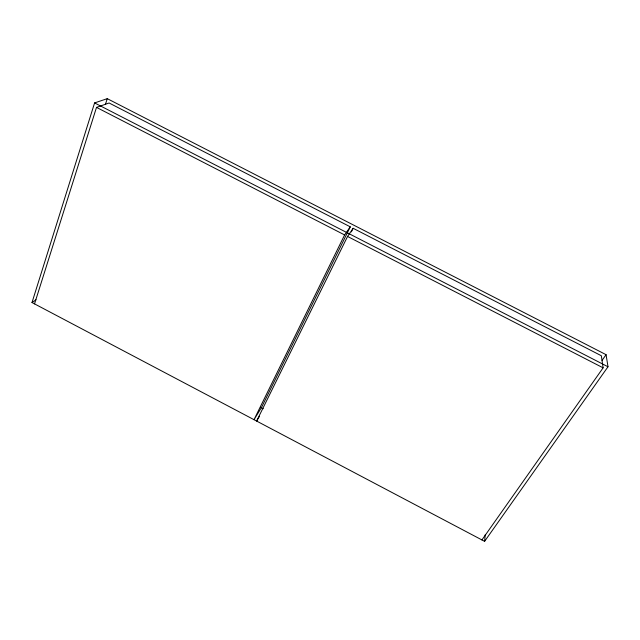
<?xml version="1.0" encoding="UTF-8"?>
<svg xmlns="http://www.w3.org/2000/svg" width="640" height="640" viewBox="0 0 640 640"><rect width="100%" height="100%" fill="white"/><g stroke="black" fill="none" stroke-linecap="round" stroke-linejoin="round"><path stroke-width="0.96" d="M484.6 541.344L608 366.768L606.072 354.68L107.264 98.656L94.592 102.928L32 302.544L484.6 541.344L485.248 534.672M34.536 303.888L96.512 107.384L109.112 103L350.272 226.832L261.36 407.744L254.008 419.688L344.616 234.944L350.272 226.832M105.432 104.36L107.264 98.656M481.928 539.936L603.112 367.832L601.328 355.736L353.136 228.296L347.56 236.456L256.608 421.056L259.528 416.264M351.368 231.88L353.136 228.296M602.072 360.392L606.072 354.68M32 302.544L36.016 299.784M94.592 102.928L608 366.768M96.512 107.384L344.616 234.944M347.56 236.456L603.112 367.832M260.608 407.344L263.256 408.736"/></g></svg>
